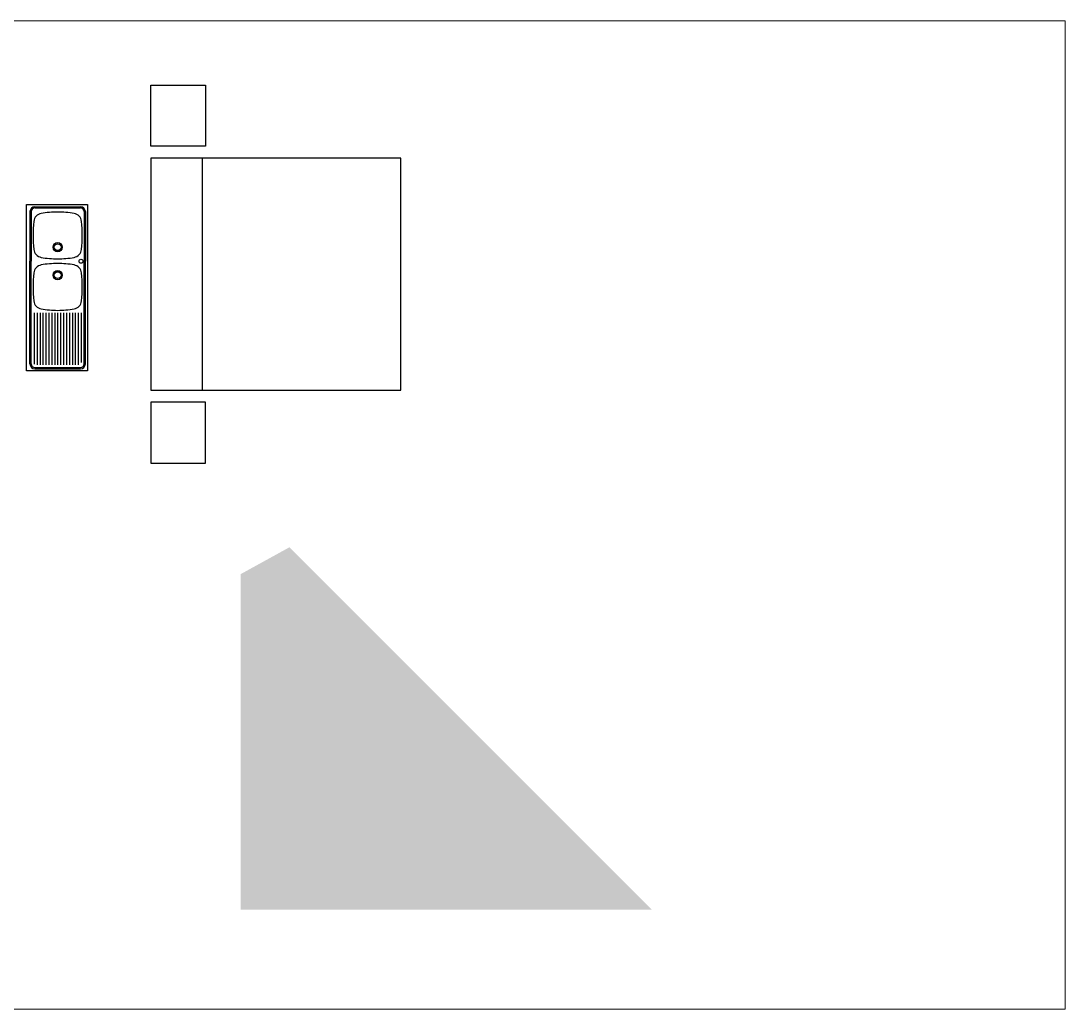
# Model space of a CAD drawing. Header units: centimetres. Extents: x 56177 to 99483, y 493 to 15482.
# Drawn here: x 59000 to 59856, y 4911 to 5721 of the extents above; entities that cross this region are included whole.
import ezdxf

# ---------------------------------------------------------------- set-up
doc = ezdxf.new("R2010")
doc.units = ezdxf.units.CM
doc.header["$MEASUREMENT"] = 0
doc.linetypes.add('CONTINUA', pattern=[0])
doc.layers.add('0.15 TEXTOS', color=212, linetype='Continuous', lineweight=20)
doc.layers.add('COLOR_ GRIS', color=253, linetype='Continuous', true_color=0xb5b5b5)

msp = doc.modelspace()

# ---------------------------------------------------------------- hatches: boundary and pattern name
at = {"layer": 'COLOR_ GRIS', "ltscale": 10}
h = msp.add_hatch(dxfattribs=at)
h.set_pattern_fill('DOTS', color=256, scale=50, angle=90, style=0)
h.set_pattern_definition([(90, (30532.943, -448.1943), (-3.125, 1.5625), [0, -3.125])])
edge = h.paths.add_edge_path()
edge.add_line((59220.53, 5289.95), (59220.53, 5267.93))
edge.add_line((59220.53, 5267.93), (59180.53, 5267.93))
edge.add_line((59180.53, 5267.93), (59180.53, 4992.93))
edge.add_line((59180.53, 4992.93), (59517.56, 4992.93))
edge.add_line((59517.56, 4992.93), (59220.53, 5289.95))
edge.add_line((59220.53, 5289.95), (59220.53, 5267.93))
edge.add_line((59220.53, 5267.93), (59180.53, 5267.93))

# ---------------------------------------------------------------- linework, layer by layer
at = {"ltscale": 100}
msp.add_line((59148.94, 5608.81), (59148.94, 5418.81), dxfattribs=at)
at = {"linetype": 'CONTINUA'}
for p, q in [((59004.95, 5570.84), (59054.95, 5570.84)), ((59004.95, 5524.43), (59004.95, 5570.84)), ((59007.75, 5565.04), (59007.75, 5524.43)), ((59008.75, 5565.04), (59008.75, 5524.43)), ((59011.75, 5569.04), (59049.15, 5569.04)), ((59011.75, 5568.04), (59049.15, 5568.04)), ((59052.15, 5565.04), (59052.15, 5524.43)), ((59053.15, 5565.04), (59053.15, 5524.43)), ((59054.95, 5570.84), (59054.95, 5524.43)), ((59004.95, 5434.43), (59004.95, 5524.43)), ((59007.75, 5440.23), (59007.75, 5524.43)), ((59008.75, 5440.23), (59008.75, 5524.43)), ((59052.15, 5440.23), (59052.15, 5524.43)), ((59053.15, 5440.23), (59053.15, 5524.43)), ((59054.95, 5524.43), (59054.95, 5434.43)), ((59011.16, 5482.13), (59011.16, 5439.98)), ((59013.57, 5482.13), (59013.57, 5439.43)), ((59015.98, 5482.13), (59015.98, 5439.43)), ((59018.39, 5482.13), (59018.39, 5439.43)), ((59020.8, 5482.13), (59020.8, 5439.43)), ((59023.21, 5482.13), (59023.21, 5439.43)), ((59025.63, 5482.13), (59025.63, 5439.43)), ((59028.04, 5482.13), (59028.04, 5439.43)), ((59030.45, 5482.13), (59030.45, 5439.43)), ((59032.86, 5482.13), (59032.86, 5439.43)), ((59035.27, 5482.13), (59035.27, 5439.43)), ((59037.68, 5482.13), (59037.68, 5439.43)), ((59040.09, 5482.13), (59040.09, 5439.43)), ((59042.5, 5482.13), (59042.5, 5439.43)), ((59044.91, 5482.13), (59044.91, 5439.43)), ((59047.32, 5482.13), (59047.32, 5439.43)), ((59049.74, 5482.13), (59049.74, 5441.26)), ((59011.75, 5437.23), (59049.15, 5437.23)), ((59054.95, 5434.43), (59004.95, 5434.43)), ((59011.75, 5436.23), (59049.15, 5436.23))]:
    msp.add_line(p, q, dxfattribs=at)
at = {"ltscale": 100}
for points in [[(59151.77, 5618.81), (59106.77, 5618.81), (59106.77, 5668.81), (59151.77, 5668.81)], [(59311.77, 5418.81), (59311.77, 5608.81), (59106.77, 5608.81), (59106.77, 5418.81)], [(59151.77, 5408.81), (59106.77, 5408.81), (59106.77, 5358.81), (59151.77, 5358.81)]]:
    msp.add_lwpolyline(points, close=True, dxfattribs=at)
at = {"linetype": 'CONTINUA'}
for centre, radius in [((59030.45, 5535.83), 3.8), ((59030.45, 5535.83), 2.75), ((59049.57, 5524.38), 1.62), ((59030.45, 5513.03), 3.8), ((59030.45, 5513.03), 2.75)]:
    msp.add_circle(centre, radius, dxfattribs=at)
for centre, radius, start, end in [((59011.75, 5565.04), 4, 90, 180), ((59011.75, 5565.04), 3, 90, 180), ((59049.15, 5565.04), 4, 0, 90), ((59049.15, 5565.04), 3, 0, 90), ((59122.15, 5545.53), 111.9, 174.08223, 180.00097), ((59018.28, 5556.12), 7.5, 100.38124, 172.77), ((59030.45, 5489.73), 75, 90, 100.38124), ((59030.45, 5489.73), 75, 79.61876, 90), ((59042.61, 5556.12), 7.5, 7.23, 79.61876), ((58938.75, 5545.53), 111.9, 359.99903, 5.91777), ((59122.15, 5545.53), 111.9, 179.99903, 185.91777), ((58938.75, 5545.53), 111.9, 354.08223, 0.00097), ((59018.28, 5534.93), 7.5, 187.23, 259.61876), ((59042.61, 5534.93), 7.5, 280.38124, 352.77), ((59030.45, 5601.33), 75, 259.61876, 270), ((59030.45, 5447.53), 75, 90, 100.38124), ((59030.45, 5601.33), 75, 270, 280.38124), ((59030.45, 5447.53), 75, 79.61876, 90), ((59122.15, 5503.33), 111.9, 174.08223, 180.00097), ((59018.28, 5513.92), 7.5, 100.38124, 172.77), ((59042.61, 5513.92), 7.5, 7.23, 79.61876), ((58938.75, 5503.33), 111.9, 359.99903, 5.91777), ((59122.15, 5503.33), 111.9, 179.99903, 185.91777), ((58938.75, 5503.33), 111.9, 354.08223, 0.00097), ((59018.28, 5492.73), 7.5, 187.23, 259.61876), ((59042.61, 5492.73), 7.5, 280.38124, 352.77), ((59030.45, 5559.13), 75, 259.61876, 270), ((59030.45, 5559.13), 75, 270, 280.38124), ((59011.75, 5440.23), 4, 180, 270), ((59011.75, 5440.23), 3, 180, 270), ((59049.15, 5440.23), 4, 270, 0), ((59049.15, 5440.23), 3, 270, 0)]:
    msp.add_arc(centre, radius, start, end, dxfattribs=at)
at = {"layer": '0.15 TEXTOS'}
for p, q in [((57474.73, 5721.38), (59856.44, 5721.38)), ((59856.44, 5721.38), (59856.44, 4911.38)), ((56754.18, 4911.38), (59856.44, 4911.38))]:
    msp.add_line(p, q, dxfattribs=at)

doc.saveas('drawing.dxf')
